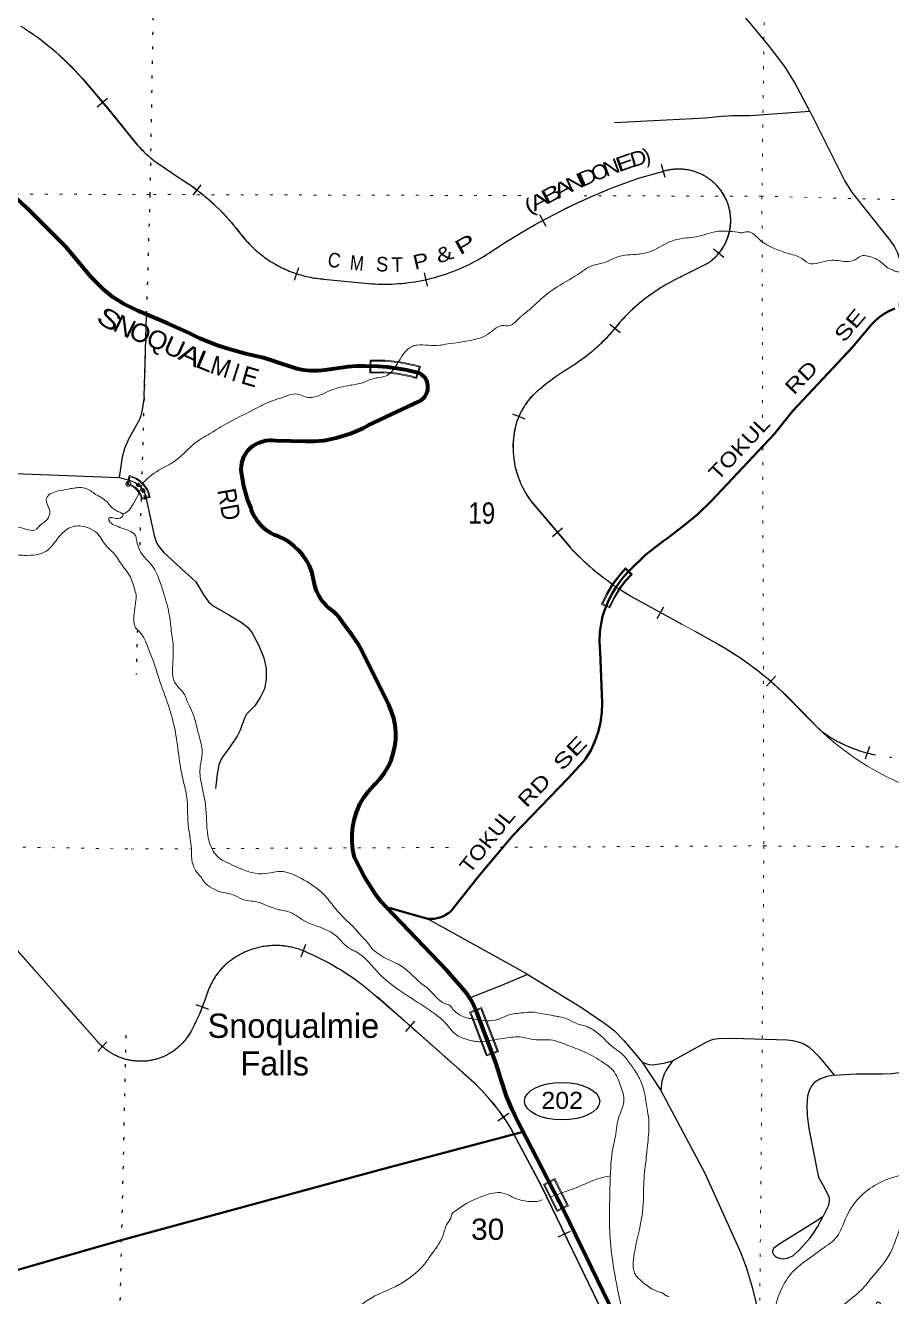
# Model space of a CAD drawing. Header units: feet. Extents: x -248627 to 3, y 0 to 184934.
# Drawn here: x -210296 to -203169, y 13142 to 23608 of the extents above; entities that cross this region are included whole.
import ezdxf
from ezdxf.enums import TextEntityAlignment as Align

# ---------------------------------------------------------------- set-up
doc = ezdxf.new("R2010")
doc.units = ezdxf.units.FT
doc.header["$LTSCALE"] = 80
doc.header["$PDMODE"] = 32
doc.header["$PDSIZE"] = 40
doc.linetypes.add('DOTTED', pattern=[1.5, 0.3, -1.2])
doc.linetypes.add('LONG_DASHED', pattern=[7.5, 6, -1.5])
for name, color, linetype, lineweight in [('17', 7, 'Continuous', 25), ('23', 7, 'Continuous', 70), ('26', 7, 'Continuous', 40), ('29', 7, 'Continuous', 25), ('31', 7, 'Continuous', 13), ('34', 7, 'Continuous', 25), ('39', 7, 'Continuous', 13), ('41', 7, 'Continuous', 13), ('59', 7, 'Continuous', 13), ('6', 7, 'DOTTED', 25), ('61', 7, 'Continuous', 13), ('63', 7, 'Continuous', 25), ('7', 7, 'DOTTED', 13)]:
    doc.layers.add(name, color=color, linetype=linetype, lineweight=lineweight)
doc.layers.add('27', color=7, linetype='Continuous')

msp = doc.modelspace()

# ---------------------------------------------------------------- linework, layer by layer
at = {"layer": '17'}
msp.add_ellipse((-205880.47, 14750.86), major_axis=(-309.24, 1), ratio=0.500121, dxfattribs=at)
at = {"layer": '23'}
for points in [[(-207846.35, 20190.36), (-207839.58, 20191.38), (-207728.72, 20213.93), (-207620.82, 20247.93), (-207517.07, 20293.03), (-207472.4, 20316.61), (-207058.21, 20511.95), (-207047.86, 20517.57), (-207036.43, 20525.28), (-207025.88, 20534.14), (-207016.31, 20544.06), (-207007.83, 20554.93), (-207000.53, 20566.62), (-206994.5, 20579.01), (-206989.79, 20591.96), (-206986.46, 20605.34), (-206984.55, 20618.99), (-206984.08, 20632.76), (-206985.05, 20646.51), (-206987.45, 20660.08), (-206991.25, 20673.33), (-206996.42, 20686.11), (-207002.9, 20698.27), (-207010.61, 20709.7), (-207017.71, 20716.44), (-207028.95, 20726.47), (-207038.72, 20733.69), (-207046.81, 20740.54), (-207056.49, 20745.41), (-207158.84, 20768.92), (-207244.13, 20781.91), (-207317.71, 20793.27), (-207394.64, 20798.95), (-207502.19, 20802.94), (-207572.27, 20803.41), (-207642.02, 20796.56), (-207833.15, 20770.64), (-207891.1, 20764.27), (-207949.4, 20763.99), (-208007.41, 20769.8), (-208064.5, 20781.65), (-208087.78, 20788.31), (-208223.56, 20833.17), (-208252.53, 20844.82), (-208337.61, 20872.24), (-208425.09, 20890.6), (-208472.3, 20901.58), (-208638.23, 20947.63), (-208724.44, 20975.06), (-208860.18, 21031.27), (-208970, 21084.11), (-209123.35, 21153.73), (-209370.22, 21258.97), (-209399, 21270.99), (-209490.09, 21316.58), (-209575.92, 21371.44), (-209655.54, 21434.98), (-209728.09, 21506.48), (-209758.38, 21537.04), (-209960.74, 21781.67), (-210287.62, 22107.37), (-210364.48, 22179.65)], [(-207326.86, 16348.9), (-207367.99, 16392.03), (-207409.26, 16446.7), (-207507.1, 16597.87), (-207588.61, 16758.44), (-207588.62, 16758.49), (-207602.07, 16821.2), (-207608.89, 16884.98), (-207609, 16949.12), (-207602.41, 17012.92), (-207589.18, 17075.68), (-207569.47, 17136.72), (-207543.49, 17195.36), (-207511.51, 17250.96), (-207473.9, 17302.92), (-207431.07, 17350.66), (-207417.3, 17363.67), (-207377.52, 17406.84), (-207342.47, 17453.93), (-207312.54, 17504.43), (-207288.04, 17557.77), (-207269.26, 17613.39), (-207256.4, 17670.66), (-207249.59, 17728.97), (-207248.91, 17787.67), (-207254.38, 17846.12), (-207265.92, 17903.67), (-207283.41, 17959.71), (-207306.67, 18013.6), (-207524.83, 18454.82), (-207558.32, 18515.05), (-207608.23, 18587.89), (-207691.12, 18696.93), (-207694.17, 18702), (-207714.9, 18732.08), (-207738.66, 18759.82), (-207765.18, 18784.93), (-207769.19, 18788), (-207794.11, 18807.07), (-207819.19, 18829.54), (-207821.26, 18831.4), (-207845.65, 18858.37), (-207867.08, 18887.73), (-207885.32, 18919.18), (-207900.18, 18952.36), (-207911.49, 18986.91), (-207916.74, 19009.22), (-207939.61, 19109.95), (-207959.51, 19157.81), (-207984.31, 19203.32), (-208013.73, 19245.99), (-208047.45, 19285.35), (-208085.1, 19320.97), (-208126.26, 19352.46), (-208170.49, 19379.48), (-208217.3, 19401.72), (-208244.21, 19411.91), (-208276.62, 19427.88), (-208307.18, 19447.14), (-208335.57, 19469.5), (-208361.46, 19494.69), (-208384.57, 19522.46), (-208404.66, 19552.49), (-208421.49, 19584.46), (-208434.89, 19618.01), (-208439.33, 19632.02), (-208467.83, 19705.32), (-208499.48, 19814.43), (-208519.55, 19926.26), (-208520.86, 19952.69), (-208519.4, 19979.12), (-208515.19, 20005.25), (-208508.27, 20030.79), (-208498.72, 20055.48), (-208486.64, 20079.02), (-208472.17, 20101.18), (-208470.34, 20103.65), (-208461.19, 20113.59), (-208441.09, 20132.24), (-208419.15, 20148.69), (-208395.61, 20162.76), (-208370.73, 20174.29), (-208344.78, 20183.16), (-208318.04, 20189.27), (-208290.81, 20192.54), (-208263.39, 20192.96), (-208236.08, 20190.5), (-207990.28, 20184.49), (-207918.16, 20183.65), (-207846.35, 20190.36)], [(-205049.84, 12165.81), (-205861.17, 13841.24), (-205988.3, 14089.45), (-206002.1, 14116.08), (-206259.07, 14612.28), (-206288.17, 14676.46), (-206335.13, 14784.99), (-206384.12, 14934.47), (-206426.54, 15066.88), (-206591.23, 15505.11), (-206599.91, 15525.84), (-206603.83, 15534.8), (-206628.88, 15583.61), (-206658.89, 15629.53), (-206693.54, 15672.06), (-206830.1, 15827.75), (-206831.96, 15829.87), (-207326.86, 16348.9)]]:
    msp.add_lwpolyline(points, dxfattribs=at)
at = {"layer": '26', "lineweight": 13}
for p, q in [((-205358.03, 19141.34), (-205358.07, 19141.38)), ((-205358.03, 19141.34), (-205356.92, 19142.55)), ((-205486.92, 18811.72), (-205486.66, 18812.28)), ((-205486.01, 18812.02), (-205486.66, 18812.28))]:
    msp.add_line(p, q, dxfattribs=at)
at = {"layer": '26'}
for points in [[(-203141.73, 21277.11), (-203185.44, 21258.89), (-203227.01, 21236.21), (-203265.99, 21209.3), (-203301.93, 21178.47), (-203334.46, 21144.05), (-203492.51, 20956.79), (-203694.2, 20740.98), (-203982.21, 20435.16), (-204135.77, 20241.37), (-204652.14, 19692.9), (-204763.58, 19582.92), (-204867.62, 19498.49), (-205017.21, 19383.64), (-205049.29, 19361.07), (-205192.84, 19248.68), (-205323.85, 19121.89), (-205329.18, 19116.14)], [(-207326.86, 16348.9), (-207296.25, 16340.07), (-207053.66, 16270.11), (-206993.59, 16254.85), (-206981.18, 16253.16), (-206957.08, 16251.8), (-206932.97, 16252.97), (-206909.11, 16256.65), (-206885.77, 16262.81), (-206863.19, 16271.37), (-206841.64, 16282.25), (-206821.34, 16295.32), (-206802.52, 16310.44), (-206785.39, 16327.44), (-206770.12, 16346.14), (-206558.92, 16613.11), (-206283.73, 16940.74), (-205829.44, 17409.47), (-205706.17, 17545.92), (-205694.22, 17560.78), (-205688.25, 17569.31), (-205645.37, 17638.95), (-205610, 17712.69), (-205582.53, 17789.73), (-205563.27, 17869.22), (-205552.42, 17950.28), (-205550.1, 18032.03), (-205566.43, 18448.91), (-205571.97, 18531.7), (-205568.83, 18614.61), (-205557.04, 18696.74), (-205547.07, 18741.78), (-205536.73, 18777.19), (-205498, 18872.11), (-205466.78, 18936.38), (-205433.77, 18989.05), (-205400.76, 19035.47), (-205368.64, 19073.85), (-205329.18, 19116.14)], [(-217469.19, 9362.25), (-216743.56, 10170.13), (-215889.64, 11038.43), (-215283.64, 11534.6), (-214870.46, 11810.24), (-213286.58, 12458.02), (-211978.16, 12899.06), (-209526.6, 13601.96), (-207350.49, 14194.61), (-206200.09, 14498.39)]]:
    msp.add_lwpolyline(points, dxfattribs=at)
at = {"layer": '29'}
for p, q in [((-209320.66, 20548.95), (-209300.31, 21223.02)), ((-210541.32, 19925.99), (-209526.39, 19886.24))]:
    msp.add_line(p, q, dxfattribs=at)
for points in [[(-203842.91, 22902.67), (-203967.8, 23141.67), (-204046.71, 23268.84), (-204173.82, 23435.47), (-204327.22, 23619.65), (-204769.88, 24141.48), (-205004.36, 24463.79), (-205032.85, 24492.29), (-205061.34, 24520.8), (-205109.55, 24551.49), (-205186.25, 24588.76), (-205514.96, 24698.39)], [(-204546.33, 22859.53), (-204700.95, 22843.86), (-205450.15, 22806.16)], [(-204546.33, 22859.53), (-204480.61, 22865.4), (-204408.3, 22865.4), (-204333.79, 22865.4), (-203842.91, 22902.67), (-203666.8, 22549.37)], [(-203666.8, 22549.37), (-203558, 22330.41), (-203498.83, 22238.32), (-203408.98, 22122.12), (-203181.07, 21837.08), (-203146, 21785.56), (-203119.71, 21734.03), (-203103.27, 21683.61), (-203093.42, 21639.75), (-203086.83, 21598.09), (-203084.65, 21545.47), (-203090.12, 21499.43), (-203097.8, 21457.77), (-203104.37, 21367.87), (-203105.84, 21287.73)], [(-209320.66, 20548.95), (-209334.64, 20443.13), (-209345.59, 20393.8), (-209360.93, 20357.62), (-209446.4, 20206.34), (-209480.36, 20124.12), (-209501.18, 20052.86), (-209526.39, 19886.24)], [(-209526.39, 19886.24), (-209448.02, 19866.5), (-209393.24, 19843.48), (-209371.32, 19828.68), (-209353.25, 19811.14), (-209330.24, 19783.73), (-209319.29, 19764.55), (-209311.06, 19742.62), (-209302.85, 19710.82), (-209237.11, 19408.25), (-209223.94, 19364.96), (-209207.5, 19327.68), (-209158.22, 19267.93), (-208982.91, 19105.69), (-208932.48, 19063.49), (-208895.26, 19026.75), (-208829.51, 18917.13), (-208790.04, 18862.87), (-208750.63, 18829.43), (-208623.53, 18754.88), (-208513.96, 18689.11), (-208466.8, 18651.29), (-208436.12, 18614.01), (-208378.09, 18509.32), (-208335.31, 18401.33), (-208316.73, 18311.99), (-208315.59, 18221.54), (-208329.88, 18145.36), (-208361.61, 18079.03), (-208408.77, 18005.04), (-208477.76, 17936.51), (-208492.04, 17908.57), (-208532.54, 17800.57), (-208553.4, 17755.09), (-208623.53, 17654.23), (-208672.79, 17590.09), (-208689.27, 17562.15), (-208705.66, 17519.93), (-208719.95, 17443.75), (-208733.09, 17325.35)], [(-206990.9, 16254.62), (-206183.68, 15807.45), (-205721.09, 15521.42)], [(-206165.57, 15793.26), (-206380.47, 15703.28), (-206637.58, 15601.4)], [(-205721.09, 15521.42), (-205531.3, 15392.28), (-205452.4, 15333.07), (-205373.49, 15249.74), (-205222.26, 15072.11), (-205068.56, 14839.2)], [(-204973.39, 15082.42), (-204688.55, 15240.97), (-204638.14, 15260.71), (-204589.92, 15267.29), (-204480.33, 15269.48), (-204024.44, 15256.32), (-203980.6, 15249.74), (-203925.81, 15236.59), (-203890.74, 15223.43), (-203851.29, 15199.31), (-203803.07, 15153.25), (-203765.81, 15115.97), (-203640.87, 14964.66)], [(-205222.26, 15072.11), (-205167.46, 15052.37), (-205132.4, 15050.18), (-205099.52, 15054.57), (-205044.72, 15063.34), (-204973.39, 15082.42)], [(-204973.39, 15082.42), (-205025, 15006.32), (-205040.34, 14973.43), (-205060.07, 14916.41), (-205068.56, 14839.2)], [(-203640.87, 14964.66), (-203460.05, 14975.62), (-203243.06, 14975.62), (-203166.89, 14978.91), (-203104.98, 14986.59), (-203081.41, 14993.16), (-203061.14, 15001.94), (-203008.54, 15034.83)], [(-203640.87, 14964.66), (-203703.32, 14953.69), (-203753.18, 14936.15), (-203799.76, 14907.64), (-203810.72, 14896.68), (-203827.7, 14874.75), (-203846.88, 14839.66), (-203860.57, 14793.61), (-203866.61, 14715.76), (-203864.96, 14633.52), (-203849.62, 14526.07), (-203777.29, 14148.88), (-203768.53, 14119.29), (-203733.45, 14056.78), (-203687.42, 13971.25), (-203681.95, 13955.91), (-203681.95, 13930.7), (-203685.24, 13910.96), (-203691.81, 13885.73), (-203735.64, 13800.2)], [(-205068.56, 14839.2), (-204706.08, 14157.66), (-204412.37, 13508.54), (-204366.34, 13383.54), (-204315.93, 13219.06), (-204223.87, 12837.48), (-204174.55, 12699.33), (-204123.05, 12605.03), (-204038.66, 12482.22), (-203965.24, 12407.66), (-203680.3, 12140.12), (-203623.31, 12078.71), (-203509.33, 11929.59)]]:
    msp.add_lwpolyline(points, dxfattribs=at)
msp.add_lwpolyline([(-203735.64, 13800.2), (-203798.66, 13756.35), (-204097.84, 13571.04), (-204127.43, 13550.21), (-204140.58, 13537.05), (-204149.35, 13521.7), (-204148.25, 13506.35), (-204140.58, 13488.81), (-204127.43, 13474.55), (-204110.99, 13463.59), (-204081.4, 13454.82), (-204061.68, 13453.72), (-204028.8, 13459.2), (-204005.78, 13466.88), (-203980.58, 13478.94), (-203931.26, 13522.8), (-203839.2, 13625.87), (-203810.71, 13665.34), (-203778.93, 13715.78)], close=True, dxfattribs=at)
at = {"layer": '29', "linetype": 'DOTTED', "lineweight": 100}
for centre, radius, start, end in [((-209489.39, 19681.22), 188.27, 9.83581, 78.03798), ((-209460.71, 19706.28), 150.85, 23.13365, 63.55378)]:
    msp.add_arc(centre, radius, start, end, dxfattribs=at)
at = {"layer": '31'}
for p, q in [((-209458.67, 19828.22), (-209442.71, 19901.5)), ((-209449.27, 19833.76), (-209436.73, 19891.34)), ((-209268.72, 19720.14), (-209342.64, 19707.46)), ((-209278.27, 19726.61), (-209336.06, 19716.7))]:
    msp.add_line(p, q, dxfattribs=at)
for centre, radius, start, end in [((-209488.97, 19682.5), 223.27, 9.83569, 78.03755), ((-209488.97, 19682.5), 215.27, 11.82415, 75.95512), ((-209488.54, 19682.5), 148.27, 9.8356, 78.03718), ((-209488.54, 19682.5), 156.27, 12.64066, 75.44494)]:
    msp.add_arc(centre, radius, start, end, dxfattribs=at)
msp.add_point((-209449.27, 19833.76), dxfattribs=at)
at = {"layer": '34'}
for p, q in [((-207991.5, 16040.3), (-208031.52, 15937.19)), ((-207165.86, 15325.95), (-207092.44, 15408.67)), ((-206409.16, 14589.33), (-206317.95, 14651.91)), ((-205912.04, 13634), (-205812.49, 13682.21))]:
    msp.add_line(p, q, dxfattribs=at)
msp.add_lwpolyline([(-208011, 15990.43), (-207992.18, 15982.59), (-207958.35, 15968.08), (-207925.08, 15952.94), (-207891.78, 15937.21), (-207859.05, 15920.86), (-207826.43, 15904.05), (-207794.24, 15886.77), (-207762.15, 15868.74), (-207730.62, 15850.08), (-207699.38, 15831.12), (-207668.24, 15811.4), (-207637.68, 15791.35), (-207607.38, 15770.7), (-207577.49, 15749.28), (-207548.04, 15727.68), (-207518.84, 15705.47), (-207490.05, 15682.5), (-207461.71, 15659.36), (-207433.78, 15635.75), (-207406.45, 15611.54), (-207399.25, 15609.6), (-206599.15, 14899.42), (-206590.89, 14891.25), (-206567.25, 14867.47), (-206543.9, 14843.05), (-206521.22, 14818.23), (-206498.86, 14793.21), (-206476.8, 14767.57), (-206455.33, 14741.78), (-206434.26, 14715.53), (-206413.75, 14688.73), (-206393.67, 14661.89), (-206373.98, 14634.57), (-206354.85, 14606.69), (-206336.16, 14578.79), (-206317.95, 14550.58), (-206300.3, 14521.78), (-206053.56, 14057.51), (-203531.71, 8849.79)], dxfattribs=at)
at = {"layer": '34', "lineweight": 13}
msp.add_lwpolyline([(-203532.7, 8849.3), (-206054.55, 14057.02), (-206301.26, 14521.24)], dxfattribs=at)
for centre, radius, start, end in [((-208808.31, 14046.51), 2099.98, 48.14091, 67.69916), ((-247430.37, -30575.42), 61114.77, 48.07981, 49.08878), ((-207950.22, 13523.15), 1927.5, 31.18581, 45.52878)]:
    msp.add_arc(centre, radius, start, end, dxfattribs=at)
at = {"layer": '39'}
msp.add_line((-205880.96, 13997.57), (-205980.8, 13960.76), dxfattribs=at)
for points in [[(-204433.57, 21905.69), (-204612.16, 21910.18), (-204634.33, 21906.23), (-204757.29, 21872.39), (-204916.46, 21848.75), (-204997.1, 21824.84), (-205162.56, 21742.77), (-205275.4, 21723), (-205442.64, 21695.36), (-205515.27, 21661.34), (-205652.35, 21621.5), (-205727.05, 21573.38), (-205920.84, 21455.12), (-206054.15, 21354.79), (-206199.66, 21226.28), (-206217.84, 21212.23), (-206284.54, 21149.97), (-206308.75, 21137.96), (-206375.21, 21136.17), (-206494.31, 21064.02), (-206568.95, 21030.01), (-206838.96, 20982.57), (-206887.32, 20974.67), (-207074.58, 20975.32), (-207104.81, 20969.38), (-207177.53, 20913.19), (-207225.26, 20842.94)], [(-203052.58, 21602.09), (-203121.48, 21577.73), (-203161.67, 21594.68), (-203177.75, 21600.78), (-203260.06, 21661.55), (-203342.45, 21702.15), (-203378.66, 21710.34), (-203404.83, 21712.45), (-203469.4, 21678.4), (-203541.95, 21664.54), (-203674.81, 21673.07), (-203854.11, 21651.52), (-203926.4, 21700.16), (-203980.69, 21718.49), (-204129.48, 21769.4), (-204256.03, 21844.43), (-204332.29, 21905.18), (-204360.47, 21909.31), (-204396.74, 21901.37), (-204433.57, 21905.69)], [(-217353.76, 21183.47), (-217256.45, 21164.03), (-217043.19, 21120.96), (-216916.4, 21104.39), (-216727.09, 21111.79), (-216594.22, 21105.28), (-216463.41, 21088.69), (-216290.2, 21100.19), (-216165.3, 21113.86), (-216004.26, 21103.22), (-215951.9, 21105.05), (-215877.32, 21122.94), (-215851.05, 21145.02), (-215840.84, 21179.26), (-215826.71, 21189.29), (-215814.61, 21193.28), (-215764.23, 21203.18), (-215685.71, 21200.89), (-215575.03, 21184.38), (-215504.56, 21182.12), (-215321.48, 21145.19), (-215243.04, 21122.74), (-215196.88, 21086.3), (-215165.04, 20995.47), (-215147.12, 20947.02), (-215127.1, 20918.73), (-215098.96, 20904.52), (-215048.82, 20857.98), (-215012.62, 20845.76), (-214918.2, 20793.02), (-214859.89, 20772.65), (-214781.42, 20758.27), (-214733.45, 20737.65), (-214648.7, 20715.47), (-214550.12, 20694.97), (-214495.76, 20692.76), (-214300.33, 20720.31), (-214167.28, 20758.14), (-214116.83, 20784.17), (-213941.1, 20918.63), (-213894.64, 20954.75), (-213755.41, 21026.84), (-213674.81, 21040.67), (-213640.58, 21040.55), (-213293.92, 21119.98), (-213267.71, 21125.93), (-213170.99, 21143.74), (-212925.04, 21215.46), (-212854.5, 21231.34), (-212743.71, 21241.03), (-212689.26, 21261), (-212596.51, 21292.93), (-212483.72, 21298.59), (-212439.45, 21292.38), (-212365.03, 21271.97), (-212258.62, 21197.01), (-212188.41, 21132.25), (-212021.73, 21024.83), (-211959.61, 20950.02), (-211901.6, 20857.09), (-211849.48, 20800.46), (-211771.44, 20681.25), (-211763.44, 20669.13), (-211729.44, 20612.56), (-211637.23, 20511.44), (-211533.17, 20355.86), (-211439.06, 20226.51), (-211378.9, 20165.82), (-211356.8, 20155.67), (-211338.77, 20131.41), (-211262.63, 20040.43), (-211130.1, 19951.27), (-211118.1, 19933.08), (-211074.04, 19874.47), (-211033.9, 19842.07), (-210967.83, 19749.11), (-210859.37, 19684.23), (-210845.31, 19674.1), (-210783.08, 19627.51), (-210688.66, 19576.79), (-210672.96, 19564.07), (-210662.55, 19558.55), (-210602.21, 19542.21), (-210535.81, 19531.9), (-210447.41, 19483.21), (-210374.93, 19480.95), (-210203.86, 19462.21), (-210177.56, 19490.34), (-210114.93, 19542.53), (-210096.55, 19604.96), (-210122.28, 19713.91), (-210112.14, 19732.02), (-210009.25, 19778.02), (-209922.6, 19793.85), (-209874.25, 19801.75), (-209801.78, 19795.44), (-209719.43, 19746.78)], [(-217360.56, 20906.95), (-217251.59, 20875.74), (-217114.8, 20845.02), (-217048.37, 20840.76), (-216883.3, 20830.11), (-216585.13, 20869.39), (-216429.99, 20891.02), (-216357.35, 20929.07), (-216255.61, 20928.94), (-216182.5, 20924.64), (-215924.66, 20873.13), (-215777.88, 20822.22), (-215687.36, 20799.73), (-215502.42, 20724.5), (-215446.12, 20704.14), (-215321.37, 20681.53), (-215220.81, 20652.96), (-215140.3, 20644.61), (-215126.2, 20646.58), (-215067.81, 20646.38), (-215009.47, 20632.06), (-214888.88, 20577.21), (-214780.24, 20554.66), (-214452.14, 20529.32), (-214299.7, 20544.44), (-214131.48, 20581.24), (-213917.88, 20688.73), (-213877.46, 20724.88), (-213760.36, 20801.07), (-213647.36, 20859.14), (-213592.93, 20875.08), (-213562.71, 20879.01), (-213470.03, 20892.79), (-213347.04, 20932.68), (-213254.4, 20936.39), (-213087.03, 20994.27), (-212901.56, 21050.07), (-212816.9, 21069.93), (-212798.79, 21067.85), (-212788.68, 21077.9), (-212736.27, 21091.83), (-212569.09, 21105.36), (-212464.47, 21084.83), (-212446.36, 21080.74), (-212378.1, 21032.12), (-212335.9, 21011.81), (-212295.77, 20977.4), (-212257.57, 20963.16), (-212189.31, 20914.54), (-212171.23, 20904.39), (-212056.34, 20803.34), (-211966.98, 20664.04), (-211862.68, 20528.36), (-211776.62, 20403.07), (-211617.4, 20211.95), (-211528.03, 20117.33), (-211378.21, 19972.76), (-211333.53, 19928.08), (-211304.61, 19888.65), (-211247.43, 19818.63), (-211119.13, 19681.1), (-211051.12, 19572), (-211041.11, 19557.86), (-210956.93, 19462.82), (-210900.72, 19420.29), (-210788.18, 19367.48), (-210685.64, 19330.84), (-210424.19, 19255.33), (-210301.4, 19244.83), (-210124.06, 19280.5), (-210097.8, 19300.56), (-210047.21, 19362.88), (-209964.28, 19451.29), (-209923.91, 19475.34), (-209805.1, 19478.96), (-209787, 19472.85), (-209712.67, 19432.27), (-209638.58, 19331.22), (-209558.38, 19248.28), (-209522.36, 19193.73), (-209440.27, 19078.54), (-209396.46, 18961.46), (-209384.61, 18904.97), (-209386.74, 18876.76), (-209403.58, 18697.4), (-209399.66, 18671.18), (-209377.67, 18634.82), (-209345.58, 18602.45), (-209309.6, 18537.82), (-209223.94, 18313.75), (-209214.01, 18281.46), (-209072.9, 17841.68), (-209004.13, 17415.9), (-208970.52, 17264.59), (-208953.51, 16992.39), (-208939.74, 16913.72), (-208928.35, 16746.36)], [(-207225.26, 20842.94), (-207321.26, 20726.21), (-207438.16, 20698.4), (-207522.86, 20666.44), (-207623.63, 20644.61), (-207786.9, 20602.85), (-207918.01, 20548.88), (-207966.35, 20545.01), (-208074.96, 20573.61), (-208151.55, 20555.74), (-208329.02, 20489.83), (-208379.47, 20463.8), (-208670.04, 20313.62), (-208811.34, 20227.43), (-208882, 20183.32), (-209098.2, 20000.63), (-209116.37, 19990.61), (-209275.84, 19892.39), (-209331.24, 19840.69)], [(-209327.21, 19845.23), (-209425.88, 19640.92), (-209472.38, 19594.72), (-209495.26, 19586.12)], [(-209719.43, 19746.78), (-209617.03, 19675.86), (-209572.93, 19627.33), (-209534.75, 19607.03), (-209502.6, 19590.79), (-209492.59, 19576.65), (-209498.68, 19564.57), (-209543.05, 19548.6), (-209609.49, 19548.83), (-209601.56, 19518.57), (-209587.52, 19506.42), (-209565.42, 19494.25), (-209438.77, 19445.43), (-209392.6, 19411), (-209382.69, 19372.66), (-209330.86, 19245.48), (-209260.7, 19168.63), (-209194.76, 19043.41), (-209156.99, 18926.35), (-209111.41, 18746.78), (-209093.86, 18607.62), (-209084.09, 18535.01), (-209084.98, 18319.31), (-209085.19, 18268.92), (-209068.86, 18200.8), (-208998.68, 18115.15), (-208979.14, 18079.99), (-208971.33, 18056.55), (-208959.61, 18029.2), (-208920.54, 17947.16), (-208867.81, 17758.13), (-208842.17, 17627.01), (-208860.92, 17473.87), (-208855.17, 17403.29), (-208813.78, 17187.44), (-208794.68, 16935.39), (-208750.89, 16810.25), (-208710.83, 16759.71), (-208640.53, 16717.13), (-208618.42, 16706.97), (-208463.64, 16641.93), (-208344.92, 16623.37), (-208175.71, 16640.92), (-208091.24, 16616.44), (-207918.48, 16517.05), (-207838.21, 16450.25), (-207756.07, 16349.17), (-207647.81, 16233.88), (-207577.63, 16163.08), (-207551.29, 16131.35), (-207484.76, 16060.9), (-207442.17, 16006.45), (-207244.51, 15885.74), (-207210.36, 15867.48), (-207013.71, 15701.49), (-206999.66, 15691.36), (-206841.15, 15553.72), (-206804.96, 15539.49), (-206778.92, 15507.14), (-206744.81, 15476.78), (-206654.38, 15434.13), (-206623.12, 15430.75)], [(-208928.35, 16746.36), (-208896.53, 16649.48), (-208852.45, 16596.92), (-208824.42, 16556.5), (-208760.21, 16503.86), (-208693.88, 16475.41), (-208587.26, 16450.85), (-208514.92, 16414.31), (-208394.2, 16391.71), (-208213.23, 16328.59), (-208201.16, 16326.53), (-208100.6, 16297.96), (-208036.33, 16257.41), (-207994.79, 16232.23), (-207754.81, 16123.52), (-207618.56, 16001.95), (-207584.4, 15985.71), (-207373.78, 15789.43), (-207120.85, 15599.05), (-206928.08, 15469.36), (-206839.79, 15394.46), (-206747.57, 15295.36), (-206687.28, 15266.93), (-206618.91, 15246.53), (-206604.82, 15244.47), (-206547.65, 15238.68)], [(-206623.12, 15430.75), (-206475.26, 15413.35), (-206380.54, 15433.18), (-206303.89, 15465.17), (-206251.5, 15473.05), (-206110.51, 15482.64), (-206019.97, 15466.19), (-205953.11, 15454.91), (-205931.6, 15450.61), (-205903.27, 15445.63), (-205836.9, 15427.25), (-205756.51, 15388.67), (-205694.17, 15370.31), (-205651.95, 15354.04), (-205561.6, 15289.21), (-205439.23, 15177.91), (-205401.08, 15151.57), (-205328.94, 15068.67), (-205266.88, 14979.75), (-205213, 14860.62), (-205181.48, 14691.18), (-205167.76, 14600.41), (-205166.08, 14519.77), (-205182.94, 14338.4), (-205185.06, 14312.2), (-205206, 14116.73), (-205215.04, 13874.85), (-205282.96, 13518.27), (-205295.41, 13427.6), (-205283.71, 13334.82), (-205241.64, 13282.26), (-205141.27, 13207.33), (-205068.91, 13176.83), (-205055.36, 13172.4), (-205032.76, 13154.53), (-204998.58, 13142.32)], [(-206547.65, 15238.68), (-206365.11, 15267.82), (-206232.16, 15279.45), (-206075.21, 15254.72), (-206002.56, 15257.09), (-205825.72, 15207.48), (-205674.95, 15146.48), (-205522.3, 15055.23), (-205476.13, 15018.78), (-205434.08, 14962.19), (-205386.26, 14839.05), (-205372.4, 14782.56), (-205374.62, 14732.17), (-205417.41, 14609.35), (-205446.3, 14440.11), (-205450.39, 14424), (-205483.84, 14123.74), (-205488.57, 13952.41), (-205491.2, 13803.24), (-205480.11, 13561.29), (-205433.07, 13248.66), (-205392.63, 13051.41)], [(-203744.53, 13533.06), (-203617.24, 13637.45), (-203550.22, 13778.33), (-203436.73, 13955.33), (-203289.27, 14067.71), (-203063.41, 14151.59), (-202763.09, 14223.12), (-202477, 14264.45), (-202179.02, 14257.37), (-201837.15, 14149.33), (-201632.16, 14053.87), (-201597.97, 14043.67), (-201557.89, 13997.16), (-201365.28, 13829.17), (-201243.24, 13637.24), (-201177.44, 13479.76), (-201175.87, 13381.23), (-201287.85, 13072.94), (-201407.62, 12835.48), (-201469.18, 12555.48), (-201563.36, 12176.82), (-201782.04, 11883.26), (-202078.48, 11775.43), (-202324.43, 11703.71), (-202477.56, 11678.04), (-202570.22, 11670.3), (-202556.4, 11603.73), (-202566.77, 11529.17), (-202647.18, 11561.71), (-202677.62, 11505.37), (-202728.3, 11420.88), (-202869.06, 11467.74), (-203051.79, 11591.34), (-203242.35, 11767.39), (-203370.23, 12009.75), (-203536.53, 12209.9), (-203863.38, 12541.65), (-204089.68, 12840.79), (-204125.09, 13044.53), (-204078.15, 13197.57), (-203980.88, 13348.43), (-203849.56, 13454.81), (-203744.53, 13533.06)], [(-205483.79, 14135.84), (-205566.42, 14117.98), (-205727.77, 14054.04), (-205880.96, 13997.57)], [(-206042.88, 13938.66), (-206086.71, 13926.27), (-206175.3, 13928.59), (-206235.66, 13940.9), (-206388.45, 13997.88), (-206469.03, 13990.1), (-206547.66, 13964.16), (-206775.73, 13833.92), (-206785.84, 13823.88), (-206796.06, 13787.63), (-206832.53, 13733.33), (-206846.8, 13689.03), (-206919.91, 13538.09), (-206972.56, 13465.7), (-206986.75, 13443.57), (-207122.22, 13306.96), (-207221.16, 13240.78), (-207483.46, 13110.66), (-207552.13, 13058.49), (-207622.84, 13002.29), (-207732.04, 12889.78), (-207787.75, 12843.65)], [(-203337.45, 13292.55), (-203176.8, 13508.91), (-203113.72, 13667.95), (-203034.57, 13820.88), (-202836.72, 13947.19), (-202580.8, 13994.68), (-202186.21, 13977.18), (-201864.29, 13915.58), (-201635.25, 13791.81), (-201424.55, 13615.69), (-201350.62, 13476.34), (-201464.77, 13138.06), (-201605.1, 12799.88), (-201716.66, 12602.71), (-201812.55, 12296.62), (-201897.9, 12107.43), (-202067.45, 12007.22), (-202389.89, 11943.84), (-202635.87, 11864.06), (-202827.71, 11729.66), (-202984.63, 11764.48), (-203080.77, 11887.78), (-203202.46, 12166.4), (-203215.91, 12321.68), (-203210.87, 12567.6), (-203240.73, 12652.37), (-203203.99, 12773.2), (-203221.26, 12978.88), (-203281.18, 13098.03), (-203329.87, 13009.5), (-203368.32, 12963.27), (-203392.52, 12953.27), (-203344.63, 12848.28), (-203314.67, 12787.7), (-203387.27, 12761.74), (-203455.54, 12808.35), (-203513.53, 12905.31), (-203561.65, 12955.88), (-203559.79, 12919.58), (-203531.88, 12850.95), (-203577.98, 12901.5), (-203619.92, 12986.32), (-203569.25, 13066.78), (-203417.7, 13197.28), (-203337.45, 13292.55)]]:
    msp.add_spline(points, degree=3, dxfattribs=at)
at = {"layer": '59'}
for p, q in [((-207461.82, 20746.1), (-207461.32, 20796.03)), ((-206403.74, 15159.25), (-206544.08, 15522.99))]:
    msp.add_line(p, q, dxfattribs=at)
for points in [[(-207461.32, 20796.03), (-207461.02, 20825.93), (-207460.77, 20851.37)], [(-207460.77, 20851.37), (-207435.77, 20851.43), (-207336.04, 20851.66), (-207212.79, 20838.99), (-207091.54, 20813.52), (-207071.88, 20807.88), (-207046.38, 20800.56)], [(-207453.32, 20795.95), (-207453.02, 20825.85), (-207452.85, 20843.39)], [(-207452.85, 20843.39), (-207336.44, 20843.66), (-207214.02, 20831.07), (-207055.64, 20797.8)], [(-207461.82, 20746.1), (-207348.63, 20747.13), (-207236.24, 20736.36), (-207125.58, 20713.89), (-207078.01, 20700.43)], [(-207083.3, 20710.24), (-207123.69, 20721.67), (-207235.06, 20744.28), (-207348.28, 20755.13), (-207453.74, 20754.17), (-207453.32, 20795.95)], [(-207055.64, 20797.8), (-207062.41, 20776.4), (-207070.81, 20749.81), (-207083.3, 20710.24)], [(-207046.38, 20800.56), (-207054.78, 20773.99), (-207063.18, 20747.4), (-207078.01, 20700.43)], [(-206641.58, 15483.6), (-206617.1, 15493.49), (-206591.1, 15503.99), (-206544.08, 15522.99)], [(-206631.29, 15479.13), (-206614.1, 15486.07), (-206588.1, 15496.57), (-206548.61, 15512.53), (-206414.14, 15163.98)], [(-206503.15, 15123.14), (-206513.09, 15149.02), (-206631.9, 15458.39), (-206641.58, 15483.6)], [(-206498.5, 15133.34), (-206505.62, 15151.89), (-206624.43, 15461.26), (-206631.29, 15479.13)], [(-206403.74, 15159.25), (-206478.49, 15132.1), (-206503.15, 15123.14)], [(-206414.14, 15163.98), (-206481.22, 15139.62), (-206498.5, 15133.34)]]:
    msp.add_lwpolyline(points, dxfattribs=at)
for points in [[(-205940.86, 14113.48), (-205827.91, 13890.45), (-205873.76, 13867.24), (-205921.58, 13843.02), (-206034.53, 14066.04), (-205988.3, 14089.45)], [(-206023.78, 14062.52), (-205984.69, 14082.31), (-205944.38, 14102.73), (-205838.66, 13893.97), (-205877.37, 13874.38), (-205918.06, 13853.77)]]:
    msp.add_lwpolyline(points, close=True, dxfattribs=at)
at = {"layer": '6'}
for p, q in [((-209181.98, 27514.69), (-209272.23, 22215.18)), ((-209272.23, 22215.18), (-209340.31, 19849.63)), ((-209344.23, 19713.33), (-209355.77, 19312.39)), ((-209375.32, 18633.09), (-209385.96, 18263.23)), ((-209469.14, 15294.81), (-209523.1, 12904.03))]:
    msp.add_line(p, q, dxfattribs=at)
at = {"layer": '61'}
for points in [[(-205555.7, 18840.26), (-205517.11, 18924.7), (-205469.91, 19004.64), (-205414.61, 19079.21), (-205358.03, 19141.34)], [(-205545.03, 18844.35), (-205510.01, 18920.99), (-205463.23, 19000.21), (-205408.42, 19074.12), (-205357.73, 19129.79)], [(-205315.87, 19088.33), (-205363.95, 19035.55), (-205415.06, 18966.63), (-205458.69, 18892.73), (-205490.77, 18822.55), (-205545.03, 18844.35)], [(-205486.66, 18812.28), (-205451.59, 18889.02), (-205408.38, 18962.2), (-205357.76, 19030.46), (-205304.94, 19088.44)], [(-205304.78, 19088.6), (-205330.63, 19114.21), (-205358.03, 19141.34)], [(-205357.73, 19129.79), (-205336.26, 19108.53), (-205315.87, 19088.33)], [(-205486.66, 18812.28), (-205520.34, 18825.81), (-205555.61, 18839.98)]]:
    msp.add_lwpolyline(points, dxfattribs=at)
at = {"layer": '63'}
for p, q in [((-209705.65, 22938.54), (-209621.23, 23010.01)), ((-205033.53, 22355.25), (-205063.91, 22461.6)), ((-208917.34, 22208.83), (-208849.54, 22296.23)), ((-206011.03, 21952.09), (-206064.03, 22049.17)), ((-204634.27, 21768.73), (-204548.39, 21699.02)), ((-208081.91, 21509), (-208046.31, 21613.73)), ((-206989.3, 21461.69), (-207013.9, 21569.53)), ((-205486.88, 21148.48), (-205401.4, 21078.28)), ((-206288.51, 20411), (-206186.77, 20367.6)), ((-205960.76, 19399.79), (-205876.41, 19471.35)), ((-205097.2, 18724.65), (-205043.76, 18821.49)), ((-204198.38, 18166.63), (-204125.22, 18249.58)), ((-203384.03, 17568.89), (-203347.26, 17673.2)), ((-208893.91, 15547.82), (-208790.49, 15508.58)), ((-209626.45, 15240.82), (-209701.52, 15159.58))]:
    msp.add_line(p, q, dxfattribs=at)
at = {"layer": '63', "lineweight": 13}
for p, q in [((-209205.38, 22468.66), (-209023.14, 22347.42)), ((-207843.42, 21518.17), (-207446.27, 21479.55)), ((-206122.73, 19673.43), (-205799.25, 19292.11)), ((-205314.93, 18908.86), (-204621.26, 18526.14)), ((-204041.62, 18094.71), (-203818.54, 17866.91)), ((-209685.9, 15223.92), (-210616.43, 16280.65))]:
    msp.add_line(p, q, dxfattribs=at)
at = {"layer": '63', "linetype": 'LONG_DASHED'}
for points in [[(-210298.58, 23580.3), (-210264.66, 23557.43), (-210231.11, 23533.96), (-210197.63, 23509.97), (-210164.84, 23485.3), (-210132.63, 23460.17), (-210100.47, 23434.52), (-210069.01, 23408.2), (-210038.13, 23381.4), (-210007.43, 23353.88), (-209977.5, 23326.03), (-209947.82, 23297.78), (-209918.65, 23268.72), (-209890.24, 23239.33), (-209862.22, 23209.35), (-209834.65, 23179.08), (-209825.17, 23168.26), (-209619.62, 22925.47), (-209383.43, 22632.92), (-209371.42, 22619.21), (-209359.17, 22605.86), (-209346.67, 22592.69), (-209333.94, 22579.6), (-209320.98, 22566.85), (-209307.84, 22554.38), (-209294.47, 22541.97), (-209280.87, 22529.92), (-209267.09, 22518.15), (-209253.01, 22506.5), (-209238.82, 22495.21), (-209224.48, 22484.07), (-209209.83, 22473.19), (-209204.76, 22469.57), (-209022.54, 22348.34), (-208995.01, 22330.79), (-208968.01, 22312.69), (-208941.32, 22294.12), (-208914.66, 22275.14), (-208888.56, 22255.62), (-208862.92, 22235.73), (-208837.33, 22215.41), (-208812.27, 22194.57), (-208787.68, 22173.36), (-208763.24, 22151.56), (-208739.41, 22129.5), (-208715.77, 22107.12), (-208692.53, 22084.11), (-208669.9, 22060.82), (-208647.58, 22037.06), (-208625.62, 22013.08), (-208604.05, 21988.48), (-208582.99, 21963.74), (-208562.33, 21938.39), (-208542.19, 21912.92), (-208528.93, 21895.61), (-208518.81, 21882.35), (-208508.47, 21869.4), (-208497.89, 21856.63), (-208487.1, 21843.88), (-208476.06, 21831.46), (-208464.85, 21819.27), (-208453.45, 21807.12), (-208441.78, 21795.28), (-208429.95, 21783.69), (-208417.83, 21772.2), (-208405.59, 21761.02), (-208393.21, 21749.96), (-208380.52, 21739.13), (-208367.72, 21728.63), (-208354.69, 21718.3), (-208341.57, 21708.15), (-208328.13, 21698.24), (-208314.67, 21688.59), (-208300.9, 21679.17), (-208287.09, 21670.02), (-208273.06, 21661.04), (-208258.9, 21652.39), (-208244.58, 21643.98), (-208230.17, 21635.76), (-208215.5, 21627.85), (-208200.74, 21620.13), (-208185.87, 21612.74), (-208170.91, 21605.54), (-208155.75, 21598.71), (-208140.5, 21592.07), (-208125.21, 21585.71), (-208109.75, 21579.59), (-208094.18, 21573.79), (-208078.43, 21568.25), (-208062.73, 21562.91), (-208046.83, 21557.95), (-208030.9, 21553.27), (-208014.87, 21548.76), (-207998.87, 21544.61)], [(-207998.87, 21544.61), (-207982.61, 21540.76), (-207966.39, 21537.12), (-207950.12, 21533.88), (-207933.83, 21530.77), (-207917.35, 21528.05), (-207900.97, 21525.6), (-207884.54, 21523.43), (-207867.96, 21521.5), (-207851.43, 21520), (-207843.32, 21519.27), (-207446.18, 21480.65), (-207418.65, 21479.01), (-207391.21, 21478.02), (-207363.74, 21477.49), (-207336.09, 21477.27), (-207308.57, 21477.7), (-207281.15, 21478.6), (-207253.57, 21479.81), (-207226.11, 21481.66), (-207198.77, 21483.99), (-207171.25, 21486.77), (-207144.01, 21490.06), (-207116.74, 21493.66), (-207089.44, 21497.9), (-207062.42, 21502.61), (-207035.36, 21507.81), (-207008.45, 21513.33), (-206981.5, 21519.47), (-206954.84, 21525.96), (-206928.14, 21533.07), (-206901.73, 21540.53), (-206875.3, 21548.44), (-206849.15, 21556.85), (-206823.11, 21565.75), (-206797.22, 21574.97), (-206771.45, 21584.83), (-206745.82, 21595.02), (-206720.46, 21605.7), (-206695.24, 21616.7), (-206670.3, 21628.35), (-206645.5, 21640.34), (-206620.98, 21652.65), (-206596.6, 21665.45), (-206572.51, 21678.74), (-206548.53, 21692.51), (-206524.86, 21706.46), (-206501.47, 21721.06), (-206478.36, 21735.99), (-206455.4, 21751.25), (-206425.64, 21771.92), (-206427, 21770.55), (-206353.31, 21818.24), (-206270.14, 21869.38), (-206186.04, 21919.12), (-206100.86, 21968.22), (-206014.92, 22015.14), (-205928.52, 22060.35), (-205841.05, 22104.92), (-205752.81, 22147.32), (-205664.12, 22187.98), (-205574.04, 22227.56), (-205483.98, 22265.12), (-205455.77, 22276.72), (-205455.74, 22276.75), (-205252.73, 22349.43), (-205043.91, 22409.07), (-205036.76, 22411.17), (-205029.59, 22413.09), (-205022.39, 22414.9), (-205015.11, 22416.63), (-205007.84, 22418.2), (-205000.57, 22419.62), (-204993.23, 22420.97), (-204985.87, 22422.15), (-204978.54, 22423.2), (-204971.12, 22424.13), (-204963.74, 22424.91), (-204956.34, 22425.63), (-204948.89, 22426.17), (-204941.49, 22426.56), (-204934.05, 22426.84), (-204926.62, 22427.02), (-204919.15, 22427.03), (-204911.73, 22426.94), (-204904.26, 22426.69), (-204896.86, 22426.33), (-204889.42, 22425.85), (-204882.02, 22425.22), (-204874.62, 22424.45), (-204867.24, 22423.59), (-204859.85, 22422.56), (-204852.48, 22421.44), (-204845.15, 22420.16), (-204837.84, 22418.79), (-204830.56, 22417.23), (-204823.31, 22415.58), (-204816.11, 22413.83), (-204808.91, 22411.93), (-204801.75, 22409.9), (-204794.61, 22407.72)], [(-204794.6, 22407.72), (-204787.53, 22405.48), (-204780.46, 22403.06), (-204773.48, 22400.52), (-204766.5, 22397.9), (-204759.63, 22395.16), (-204752.74, 22392.23), (-204745.93, 22389.25), (-204739.2, 22386.1), (-204732.49, 22382.91), (-204725.82, 22379.52), (-204719.27, 22376.06), (-204712.77, 22372.49), (-204706.27, 22368.78), (-204699.91, 22364.95), (-204693.58, 22361.06), (-204687.34, 22357.01), (-204681.11, 22352.87), (-204675.03, 22348.64), (-204669.01, 22344.26), (-204663.05, 22339.82), (-204657.14, 22335.26), (-204651.37, 22330.59), (-204645.62, 22325.81), (-204639.98, 22320.96), (-204634.44, 22315.99), (-204629, 22310.94), (-204623.63, 22305.79), (-204618.33, 22300.56), (-204613.16, 22295.22), (-204608.07, 22289.81), (-204603.07, 22284.27), (-204598.15, 22278.67), (-204593.36, 22272.98), (-204588.66, 22267.23), (-204584.06, 22261.39), (-204579.56, 22255.45), (-204575.18, 22249.45), (-204570.87, 22243.37), (-204566.7, 22237.22), (-204562.6, 22230.97), (-204558.66, 22224.68), (-204554.81, 22218.31), (-204551.06, 22211.92), (-204547.41, 22205.4), (-204543.93, 22198.83), (-204540.53, 22192.24), (-204537.22, 22185.53), (-204534.05, 22178.82), (-204530.99, 22172.04), (-204528.08, 22165.16), (-204525.28, 22158.31), (-204522.57, 22151.37), (-204520.02, 22144.35), (-204517.56, 22137.34), (-204515.23, 22130.29), (-204513.05, 22123.17), (-204510.94, 22116), (-204509.02, 22108.84), (-204507.21, 22101.63), (-204505.48, 22094.36), (-204503.91, 22087.08), (-204502.49, 22079.82), (-204501.14, 22072.48), (-204499.95, 22065.12), (-204498.91, 22057.79), (-204497.98, 22050.36), (-204497.19, 22042.99), (-204496.48, 22035.59), (-204495.94, 22028.14), (-204495.54, 22020.73), (-204495.27, 22013.29), (-204495.09, 22005.87), (-204495.07, 21998.39), (-204495.17, 21990.97), (-204495.42, 21983.51), (-204495.78, 21976.11), (-204496.26, 21968.66), (-204496.89, 21961.26), (-204497.66, 21953.87), (-204498.51, 21946.49), (-204499.55, 21939.1), (-204500.67, 21931.73), (-204501.95, 21924.4), (-204503.32, 21917.09), (-204504.88, 21909.81), (-204506.52, 21902.56), (-204508.28, 21895.35), (-204510.17, 21888.15), (-204512.21, 21881), (-204514.38, 21873.84), (-204516.63, 21866.76), (-204519.05, 21859.71), (-204521.58, 21852.73), (-204524.2, 21845.75), (-204526.95, 21838.87), (-204529.87, 21831.98), (-204532.86, 21825.18), (-204536.01, 21818.44), (-204539.2, 21811.74), (-204542.58, 21805.07)], [(-204542.58, 21805.07), (-204546.05, 21798.52), (-204549.62, 21792.01), (-204553.32, 21785.51), (-204557.16, 21779.16), (-204561.05, 21772.83), (-204565.09, 21766.59), (-204569.24, 21760.36), (-204573.47, 21754.28), (-204577.84, 21748.25), (-204582.28, 21742.29), (-204586.84, 21736.38), (-204591.52, 21730.61), (-204596.29, 21724.87), (-204601.14, 21719.22), (-204606.12, 21713.69), (-204611.17, 21708.25), (-204616.32, 21702.88), (-204621.54, 21697.58), (-204626.89, 21692.41), (-204632.3, 21687.31), (-204637.84, 21682.32), (-204643.43, 21677.39), (-204649.13, 21672.61), (-204654.88, 21667.9), (-204660.72, 21663.3), (-204666.66, 21658.81), (-204672.65, 21654.43), (-204677.92, 21650.7), (-204897.26, 21539.33), (-204897.26, 21539.33), (-204897.26, 21539.33), (-204905.86, 21535.32), (-204930.09, 21523.86), (-204953.95, 21511.89), (-204977.68, 21499.6), (-205001.14, 21486.9), (-205024.45, 21473.67), (-205047.41, 21460.14), (-205070.34, 21446.18), (-205092.78, 21431.83), (-205115.2, 21417.04), (-205137.15, 21401.86), (-205158.96, 21386.37), (-205180.42, 21370.58), (-205201.72, 21354.26), (-205222.56, 21337.55), (-205243.15, 21320.64), (-205263.6, 21303.2), (-205283.6, 21285.58), (-205303.33, 21267.55), (-205322.71, 21249.01), (-205341.74, 21230.38), (-205360.52, 21211.35), (-205378.94, 21191.8), (-205397.01, 21172.17), (-205407.45, 21160.46), (-205416.63, 21148.61), (-205433.19, 21127.83), (-205450.19, 21107.13), (-205467.51, 21086.96), (-205485.24, 21066.88), (-205503.31, 21047.33), (-205521.66, 21027.95), (-205540.25, 21008.96), (-205559.35, 20990.2), (-205578.77, 20971.95), (-205598.35, 20953.97), (-205618.44, 20936.21), (-205638.63, 20918.93), (-205659.21, 20901.94), (-205680.23, 20885.4), (-205701.29, 20869.2), (-205722.72, 20853.31), (-205744.6, 20837.86), (-205766.51, 20822.74), (-205788.67, 20808.02), (-205811.28, 20793.72), (-205837.37, 20778.02), (-205862.94, 20761.82), (-205888.24, 20745.16), (-205913.51, 20728.13), (-205938.29, 20710.58), (-205962.64, 20692.67), (-205986.97, 20674.37), (-206010.78, 20655.56), (-206034.19, 20636.39), (-206047.12, 20625.53), (-206051.31, 20622.47), (-206059.21, 20616.5), (-206067.01, 20610.43), (-206074.72, 20604.23), (-206082.25, 20597.86), (-206089.75, 20591.36), (-206097.11, 20584.78), (-206104.33, 20578.02), (-206111.41, 20571.18), (-206118.41, 20564.19), (-206125.3, 20557.11), (-206132.02, 20549.88), (-206138.64, 20542.54)], [(-206138.64, 20542.54), (-206145.12, 20535.06), (-206151.52, 20527.49), (-206157.71, 20519.82), (-206163.81, 20512.04), (-206169.75, 20504.18), (-206175.56, 20496.15), (-206181.21, 20488.09), (-206186.78, 20479.88), (-206192.14, 20471.61), (-206197.41, 20463.21), (-206202.47, 20454.74), (-206207.43, 20446.19), (-206212.23, 20437.58), (-206216.89, 20428.83), (-206221.35, 20420.02), (-206225.68, 20411.18), (-206229.88, 20402.18), (-206233.91, 20393.19), (-206237.78, 20384.1), (-206241.46, 20374.9), (-206245.01, 20365.72), (-206248.41, 20356.44), (-206251.61, 20347.04), (-206254.68, 20337.67), (-206257.6, 20328.26), (-206260.3, 20318.74), (-206260.74, 20316.87), (-206263.86, 20304.35), (-206266.7, 20291.89), (-206269.31, 20279.22), (-206271.75, 20266.59), (-206273.88, 20253.93), (-206275.91, 20241.26), (-206277.65, 20228.45), (-206279.16, 20215.73), (-206280.46, 20202.98), (-206281.57, 20190.1), (-206282.35, 20177.29), (-206283.04, 20164.46), (-206283.41, 20151.61), (-206283.63, 20138.68), (-206283.58, 20125.9), (-206283.27, 20113.01), (-206282.8, 20100.17), (-206282.13, 20087.3), (-206281.13, 20074.51), (-206279.99, 20061.64), (-206278.62, 20048.86), (-206276.99, 20036.1), (-206275.14, 20023.42), (-206273.09, 20010.71), (-206270.87, 19998.04), (-206268.32, 19985.44), (-206265.63, 19972.87), (-206262.66, 19960.33), (-206259.54, 19947.83), (-206256.13, 19935.45), (-206252.57, 19923.09), (-206248.79, 19910.83), (-206244.74, 19898.59), (-206240.52, 19886.49), (-206236.09, 19874.36), (-206231.44, 19862.42), (-206226.58, 19850.46), (-206221.48, 19838.67), (-206216.23, 19826.92), (-206210.8, 19815.32), (-206205.11, 19803.74), (-206199.19, 19792.33), (-206193.14, 19781.02), (-206186.84, 19769.73), (-206180.41, 19758.64), (-206173.78, 19747.64), (-206166.85, 19736.76), (-206159.85, 19726.02), (-206152.65, 19715.37), (-206145.16, 19704.84), (-206137.61, 19694.47), (-206129.88, 19684.23), (-206121.88, 19674.13), (-205798.43, 19292.85), (-205770.99, 19264.53), (-205743.02, 19236.98), (-205714.57, 19209.89), (-205685.64, 19182.96), (-205656.21, 19156.81), (-205626.45, 19131.29), (-205596.2, 19105.92), (-205565.47, 19081.35), (-205534.4, 19057.4), (-205502.68, 19033.75), (-205470.78, 19010.9), (-205468.22, 19009.11)], [(-205402.21, 18964.22), (-205372.66, 18945.32), (-205339.12, 18924.67), (-205314.38, 18909.81), (-204620.73, 18527.1), (-204579.94, 18504.3), (-204539.9, 18480.69)], [(-204539.9, 18480.69), (-204500.26, 18456.38), (-204460.63, 18431.47), (-204421.76, 18405.76), (-204383.5, 18379.48), (-204345.27, 18352.59), (-204307.79, 18324.91), (-204270.92, 18296.65), (-204234.22, 18267.56), (-204198.37, 18238.03), (-204162.77, 18208.02), (-204127.69, 18177.08), (-204093.47, 18145.7), (-204059.63, 18113.62), (-204040.84, 18095.49), (-203817.76, 17867.68), (-203789.24, 17839), (-203760.23, 17811.14), (-203746.47, 17798.36)], [(-209637.84, 15179.13), (-209644.28, 15184.25), (-209650.62, 15189.53), (-209656.86, 15194.84), (-209663.03, 15200.27), (-209669.1, 15205.89), (-209675.06, 15211.52), (-209680.93, 15217.25), (-209686.71, 15223.17), (-210617.27, 16279.94)], [(-208010.23, 15989), (-208014.93, 15990.83), (-208025.02, 15994.69), (-208035.16, 15998.29), (-208045.33, 16001.7), (-208055.64, 16004.98), (-208065.94, 16008.04), (-208076.28, 16010.99), (-208086.73, 16013.71), (-208097.16, 16016.22), (-208107.68, 16018.56), (-208118.19, 16020.76), (-208128.82, 16022.75), (-208139.39, 16024.56), (-208150.08, 16026.16), (-208160.72, 16027.6), (-208171.44, 16028.87), (-208182.13, 16029.91), (-208192.86, 16030.76), (-208203.58, 16031.48), (-208214.36, 16031.95), (-208225.14, 16032.28), (-208235.9, 16032.39), (-208246.66, 16032.36), (-208257.42, 16032.06), (-208268.2, 16031.61), (-208278.9, 16031), (-208289.64, 16030.2), (-208300.36, 16029.19), (-208311.1, 16027.97), (-208321.76, 16026.64), (-208332.43, 16025.04), (-208343.04, 16023.28), (-208353.65, 16021.37), (-208364.15, 16019.26), (-208374.73, 16016.92), (-208385.2, 16014.46), (-208395.6, 16011.75), (-208405.98, 16008.96), (-208416.35, 16005.9), (-208426.59, 16002.68), (-208436.79, 15999.31), (-208446.99, 15995.75), (-208457.05, 15991.96), (-208467.08, 15988.09), (-208477.02, 15983.97), (-208486.97, 15979.71), (-208496.73, 15975.29), (-208506.46, 15970.64), (-208516.11, 15965.88), (-208525.7, 15960.96), (-208535.13, 15955.82), (-208544.56, 15950.53), (-208553.87, 15945.11), (-208563.05, 15939.49), (-208572.1, 15933.74), (-208581.11, 15927.81), (-208590.02, 15921.78), (-208598.77, 15915.52), (-208607.45, 15909.15), (-208616.02, 15902.59), (-208624.49, 15895.91), (-208632.78, 15889.08), (-208640.99, 15882.13), (-208649.07, 15875.03), (-208657.03, 15867.75), (-208661.23, 15863.81), (-208666.62, 15858.32), (-208673.73, 15850.91), (-208680.64, 15843.36), (-208687.46, 15835.73), (-208694.13, 15827.97), (-208700.68, 15820.05), (-208707.06, 15812.07), (-208713.35, 15803.94), (-208719.44, 15795.73), (-208725.45, 15787.38), (-208731.24, 15778.94), (-208736.94, 15770.41), (-208742.47, 15761.82), (-208747.87, 15753.07), (-208753.05, 15744.24), (-208758.12, 15735.37), (-208763.06, 15726.33), (-208767.82, 15717.29), (-208772.43, 15708.14), (-208776.83, 15698.85), (-208781.12, 15689.58), (-208785.24, 15680.2), (-208789.17, 15670.69), (-208792.97, 15661.18), (-208796.6, 15651.63), (-208800.02, 15641.95), (-208809.54, 15612.36), (-208819.69, 15583.12), (-208830.35, 15554.06), (-208841.41, 15524.93), (-208853.08, 15496.18), (-208865.22, 15467.76), (-208877.75, 15439.28), (-208890.9, 15411.17)], [(-208890.9, 15411.17), (-208904.5, 15383.41), (-208918.66, 15355.63), (-208933.23, 15328.36), (-208948.14, 15301.19), (-208952.58, 15293.57), (-208956.99, 15286.88), (-208961.67, 15280.14), (-208966.42, 15273.45), (-208971.34, 15266.81), (-208976.31, 15260.29), (-208981.43, 15253.85), (-208986.71, 15247.51), (-208992.02, 15241.28), (-208997.45, 15235.1), (-209003.07, 15229.04), (-209008.7, 15223.07), (-209014.43, 15217.2), (-209020.34, 15211.44), (-209026.3, 15205.75), (-209032.37, 15200.22), (-209038.53, 15194.8), (-209044.78, 15189.41), (-209051.15, 15184.18), (-209057.56, 15179.1), (-209064.09, 15174.05), (-209070.7, 15169.17), (-209077.39, 15164.42), (-209084.21, 15159.74), (-209091.05, 15155.23), (-209097.96, 15150.79), (-209104.99, 15146.48), (-209112.07, 15142.34), (-209119.24, 15138.3), (-209126.44, 15134.36), (-209133.77, 15130.55), (-209141.11, 15126.88), (-209148.57, 15123.34), (-209156.02, 15119.95), (-209163.58, 15116.65), (-209171.17, 15113.51), (-209178.82, 15110.51), (-209186.5, 15107.62), (-209194.28, 15104.88), (-209202.09, 15102.25), (-209209.94, 15099.8), (-209217.81, 15097.43), (-209225.75, 15095.28), (-209233.71, 15093.21), (-209241.68, 15091.29), (-209249.71, 15089.49), (-209257.77, 15087.87), (-209265.9, 15086.38), (-209273.99, 15084.99), (-209282.14, 15083.8), (-209290.29, 15082.74), (-209298.47, 15081.79), (-209306.62, 15080.99), (-209314.86, 15080.37), (-209323.07, 15079.85), (-209331.27, 15079.53), (-209339.47, 15079.27), (-209347.74, 15079.22), (-209355.94, 15079.3), (-209364.14, 15079.51), (-209372.4, 15079.85), (-209380.59, 15080.39), (-209388.77, 15081), (-209396.95, 15081.82), (-209405.17, 15082.73), (-209413.29, 15083.8), (-209421.43, 15085.04), (-209429.54, 15086.39), (-209437.64, 15087.87), (-209445.68, 15089.54), (-209453.75, 15091.32), (-209461.75, 15093.22), (-209469.71, 15095.3), (-209477.6, 15097.5), (-209485.49, 15099.84), (-209493.35, 15102.27), (-209501.13, 15104.91), (-209508.89, 15107.65), (-209516.59, 15110.55), (-209524.27, 15113.55), (-209531.85, 15116.72), (-209539.4, 15119.98), (-209546.87, 15123.38), (-209554.3, 15126.94), (-209561.64, 15130.61), (-209568.97, 15134.4), (-209576.16, 15138.33), (-209583.36, 15142.39), (-209590.42, 15146.58), (-209597.44, 15150.87), (-209604.37, 15155.26), (-209611.26, 15159.81), (-209618, 15164.49), (-209624.69, 15169.24), (-209631.33, 15174.16), (-209637.84, 15179.13)]]:
    msp.add_lwpolyline(points, dxfattribs=at)
at = {"layer": '63', "lineweight": 13}
for points in [[(-209826, 23167.54), (-209620.47, 22924.77), (-209384.27, 22632.21)], [(-205455.14, 22275.8), (-205252.39, 22348.38), (-205043.6, 22408.01)], [(-204678.49, 21651.64), (-204897.76, 21540.31), (-204900.28, 21538.99)]]:
    msp.add_lwpolyline(points, dxfattribs=at)
for centre, radius, start, end in [((-211590.78, 21616.96), 2349.2, 41.30348, 57.65134), ((-208595.9, 23314.92), 1042.89, 220.89162, 234.23819), ((-204921.43, 22000.68), 425.26, 304.83921, 106.69525), ((-210017.2, 20768.42), 1865.85, 37.13961, 57.80774), ((-203361.65, 17073.16), 5608.04, 111.91948, 123.23313), ((-207768.3, 22468.61), 953.4, 216.99212, 265.48106), ((-207343.76, 23054.6), 1578.38, 266.27612, 305.14758), ((-204258.87, 20146.73), 1533.05, 114.62933, 138.57002), ((-206620.35, 22090.34), 1527.22, 301.96372, 322.52569), ((-204923, 19298.72), 1740.1, 120.71788, 130.27074), ((-205714.78, 20167.15), 567.29, 125.94742, 164.47138), ((-205546.74, 20134.79), 737.98, 165.5441, 218.69413), ((-204170.15, 20853.19), 2256.31, 223.77848, 239.51128), ((-205910.36, 16189.1), 2669, 45.55975, 61.11913), ((-202169.66, 19487.64), 2312.04, 224.50666, 249.97858), ((-208237.49, 15415.54), 617.96, 68.38289, 133.38987), ((-208245.26, 15449.27), 588.37, 135.09657, 160.84729), ((-210495.26, 16176.74), 1776.49, 330.21044, 342.49196), ((-209347.66, 15550.48), 470.16, 223.993, 326.96202)]:
    msp.add_arc(centre, radius, start, end, dxfattribs=at)
at = {"layer": '63', "linetype": 'LONG_DASHED'}
msp.add_arc((-203071.52, 18732.76), 1154.01, 234.69087, 265.13026, dxfattribs=at)
at = {"layer": '7'}
for p, q in [((-209272.23, 22215.18), (-210549.33, 22219.5)), ((-206220.98, 22206.63), (-209272.23, 22215.18)), ((-204236.11, 22201.07), (-205763.22, 22205.35)), ((-204236.11, 22201.07), (-204230.49, 20355.18)), ((-204229.81, 20131.67), (-204219.84, 16852.8)), ((-210917.31, 16852.48), (-209427.29, 16827.19)), ((-206388.9, 16842.13), (-204219.84, 16852.8)), ((-204219.84, 16852.8), (-204261.11, 12290.86)), ((-209427.29, 16827.19), (-208940.89, 16829.58)), ((-208760.3, 16830.47), (-206731.47, 16840.45))]:
    msp.add_line(p, q, dxfattribs=at)
for points in [[(-203664.04, 46788.26), (-203720.81, 43215.15), (-203778.87, 37964.48), (-203942.92, 32781.57), (-204170.49, 27472.21), (-204236.11, 22201.07)], [(-188192.91, 22130.38), (-193511.96, 22165.7), (-198826.18, 22069.32), (-204236.11, 22201.07)], [(-204219.84, 16852.8), (-198871.97, 16809.97), (-193570.37, 16775.35), (-188123.57, 16794.67)]]:
    msp.add_lwpolyline(points, dxfattribs=at)

# ---------------------------------------------------------------- texts
at = {"layer": '17'}
for s, rotation, width, p in [('S', 327.414, 1.4, (-209646.28, 21125.95)), ('N', 333.412, 1.15, (-209512.21, 21062.72)), ('O', 336.912, 1.05, (-209380.09, 21007.74)), ('Q', 336.912, 1.05, (-209238.53, 20949.75)), ('U', 335.582, 1.1, (-209101.48, 20887.69)), ('A', 334.305, 1.3, (-208971.49, 20826.03)), ('L', 337.506, 1.3, (-208843.33, 20773.99)), ('M', 342.489, 0.95, (-208710.76, 20724.94)), ('I', 342.489, 0.85, (-208586.53, 20679.37))]:
    msp.add_text(s, height=150.9, rotation=rotation, dxfattribs=dict(at, width=width)).set_placement(p, align=Align.CENTER)
msp.add_text('E', height=150.9, rotation=343.907, dxfattribs=at).set_placement((-208467.58, 20644.84), align=Align.CENTER)
at = {"layer": '17', "width": 0.9}
msp.add_text('RD', height=150.9, rotation=280.174, dxfattribs=at).set_placement((-208717.85, 19780.66))
at = {"layer": '17', "width": 1.1}
msp.add_text('202', height=140, dxfattribs=at).set_placement((-206051.51, 14687.67))
at = {"layer": '27'}
for s, rotation, width, p in [('SE', 49.835, 1.35, (-203560.7, 20989.93)), ('RD', 46.105, 1.3, (-203973.23, 20559.31)), ('TOKUL', 46.727, 1.2, (-204599.04, 19853.06)), ('SE', 45.896, 1.45, (-205881.05, 17464.36)), ('RD', 45.896, 1.3, (-206172.73, 17160.84)), ('TOKUL', 51.652, 1.15, (-206640.73, 16616.89))]:
    msp.add_text(s, height=120, rotation=rotation, dxfattribs=dict(at, width=width)).set_placement(p)
at = {"layer": '41'}
for s, p in [('Snoqualmie', (-208797.57, 15272.27)), ('Falls', (-208527.68, 14962.62))]:
    msp.add_text(s, height=200, dxfattribs=at).set_placement(p)
at = {"layer": '63'}
for s, rotation, width, p in [('N', 20.402, 1.15, (-205517.67, 22359.39)), ('E', 19.696, 1.4, (-205414.85, 22397.61)), ('D', 16.566, 1.15, (-205300.87, 22438.41)), ('D', 23.817, 1.3, (-205715.82, 22274.28)), ('O', 22.631, 1.1, (-205611.97, 22320.09)), ('B', 28.782, 1.55, (-206012.76, 22127.71)), ('A', 28.782, 1.4, (-205911.97, 22176.2)), ('N', 24.839, 1.25, (-205815.39, 22228.2)), ('(', 28.782, 1.25, (-206150.43, 22052.1)), ('A', 28.782, 1.4, (-206108.3, 22074.55)), ('P', 28.899, 1.55, (-206721.47, 21713.19)), ('&', 19.8, 1.3, (-206895.54, 21644.97)), ('C', 351.929, 0.9, (-207815.14, 21623.25)), ('M', 354.445, 0.85, (-207630.59, 21597.5)), ('S', 356.758, 0.95, (-207414.66, 21585.26)), ('P', 12.661, 1.2, (-207092.04, 21595.09))]:
    msp.add_text(s, height=120, rotation=rotation, dxfattribs=dict(at, width=width)).set_placement(p)
for s, rotation, p in [(')', 15.94, (-205192.11, 22470.74)), ('T', 1.406, (-207283.29, 21577.47))]:
    msp.add_text(s, height=120, rotation=rotation, dxfattribs=at).set_placement(p)
at = {"layer": '7'}
for s, width, p in [('19', 0.85, (-206652.64, 19506.05)), ('30', 1.05, (-206629.98, 13609.73))]:
    msp.add_text(s, height=175, rotation=359.8, dxfattribs=dict(at, width=width)).set_placement(p)

doc.saveas('drawing.dxf')
